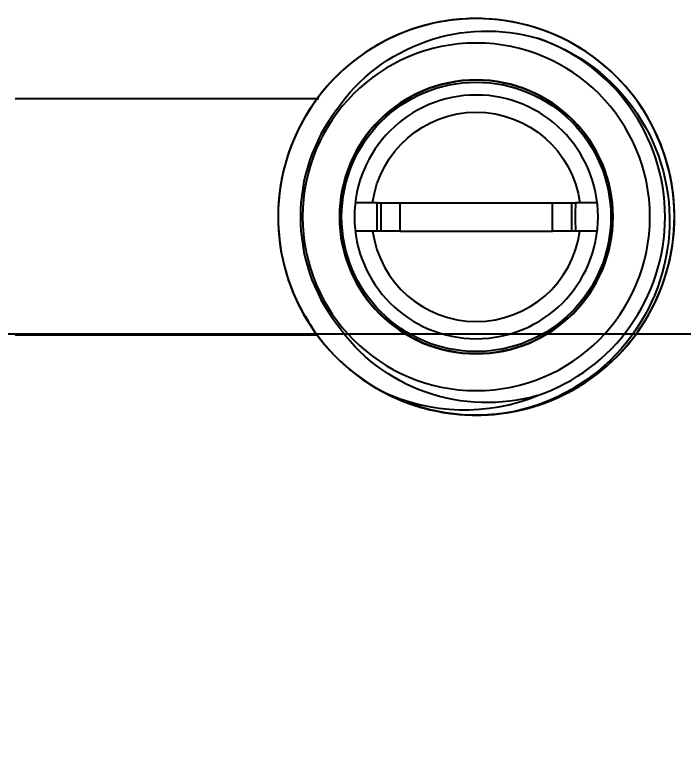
# Model space of a CAD drawing. Header units: millimetres. Extents: x 28 to 2974, y 8 to 3716.
# Drawn here: x 2052.81 to 2088.24, y 1326.09 to 1365.95 of the extents above; entities that cross this region are included whole.
import ezdxf

# ---------------------------------------------------------------- set-up
doc = ezdxf.new("R2010")
doc.units = ezdxf.units.MM
doc.layers.get('Defpoints').update_dxf_attribs({"linetype": 'CONTINUOUS'})
doc.layers.add('1LINE', color=7, linetype='CONTINUOUS')
doc.styles.add('Annotative', font='malgun.ttf')
doc.dimstyles.new('WOO', dxfattribs={"dimtxt": 20, "dimasz": 2, "dimexe": 1.25, "dimexo": 0.3, "dimgap": 1, "dimtad": 1, "dimdec": 1, "dimzin": 1, "dimdsep": 46, "dimtxsty": 'Annotative', "dimcen": 0, "dimclrd": 1, "dimclre": 1, "dimclrt": 2, "dimadec": 0, "dimazin": 0, "dimtfac": 1, "dimtdec": 1, "dimtofl": 0, "dimtmove": 0, "dimatfit": 3, "dimfxl": 0, "dimarcsym": 0})

# ---------------------------------------------------------------- blocks, each defined once
blk = doc.blocks.new('*D13')
at = {"layer": '1LINE', "color": 1, "lineweight": -2}
for p, q in [((1929.415715856053, 1349.070067660843), (2224.099432711, 1349.070067660843)), ((2222.849432711, 1347.070067660843), (2222.849432711001, 861.2895803098612)), ((1858.760778886457, 859.2895803098612), (2224.099432711001, 859.2895803098612))]:
    blk.add_line(p, q, dxfattribs=at)
at = {"layer": '1LINE', "color": 1}
for points in [[(2222.516099377667, 1347.070067660843), (2223.182766044334, 1347.070067660843), (2222.849432711, 1349.070067660843)], [(2222.516099377667, 861.2895803098612), (2223.182766044334, 861.2895803098612), (2222.849432711001, 859.2895803098612)]]:
    blk.add_solid(points, dxfattribs=at)
at = {"layer": 'Defpoints', "color": 0}
for p in [(1929.115715856053, 1349.070067660843), (1858.460778886457, 859.2895803098612), (2222.849432711001, 859.2895803098612)]:
    blk.add_point(p, dxfattribs=at)
at = {"layer": '1LINE', "color": 2, "insert": (2211.516552276218, 1104.179823985351), "char_height": 20, "attachment_point": 5, "rotation": 90, "style": 'Annotative'}
blk.add_mtext('490', dxfattribs=at)

msp = doc.modelspace()

# ---------------------------------------------------------------- linework, layer by layer
at = {"layer": '1LINE', "linetype": 'Continuous'}
for p, q in [((2068.910272618069, 1361.517905898337), (2052.810685451838, 1361.517905898337)), ((2071.99211496508, 1356.017905898344), (2070.835868013861, 1356.017905898344)), ((2071.99211496508, 1355.968905185065), (2071.99211496508, 1356.017905898344)), ((2071.99211496508, 1356.017905898344), (2072.200106809716, 1356.017905898344)), ((2072.200106809716, 1354.517905898329), (2072.200106809716, 1356.017905898344)), ((2072.200106809716, 1356.017905898344), (2073.19914298677, 1356.017905898344)), ((2073.19914298677, 1356.017905898344), (2081.28508694339, 1356.017905898344)), ((2073.19914298677, 1356.017905898344), (2073.19914298677, 1354.517905898329)), ((2081.28508694339, 1356.017905898344), (2082.284123120444, 1356.017905898344)), ((2081.28508694339, 1354.517905898329), (2081.28508694339, 1356.017905898344)), ((2082.284123120444, 1356.017905898344), (2082.49211496508, 1356.017905898344)), ((2082.284123120444, 1356.017905898344), (2082.284123120444, 1354.517905898329)), ((2083.648361916299, 1356.017905898344), (2082.49211496508, 1356.017905898344)), ((2082.49211496508, 1356.017905898344), (2082.49211496508, 1355.968905185065)), ((2071.99211496508, 1354.517905898329), (2070.835868013861, 1354.517905898329)), ((2071.99211496508, 1354.517905898329), (2071.99211496508, 1354.566906611609)), ((2072.200106809716, 1354.517905898329), (2071.99211496508, 1354.517905898329)), ((2073.19914298677, 1354.517905898329), (2072.200106809716, 1354.517905898329)), ((2073.19914298677, 1354.517905898329), (2081.28508694339, 1354.517905898329)), ((2082.284123120444, 1354.517905898329), (2081.28508694339, 1354.517905898329)), ((2082.49211496508, 1354.517905898329), (2082.284123120444, 1354.517905898329)), ((2082.49211496508, 1354.566906611609), (2082.49211496508, 1354.517905898329)), ((2083.648361916299, 1354.517905898329), (2082.49211496508, 1354.517905898329)), ((2052.810765466517, 1349.017905898337), (2068.851268885616, 1349.017905898337))]:
    msp.add_line(p, q, dxfattribs=at)
at = {"layer": '1LINE', "linetype": 'Continuous', "extrusion": (6.123031769111886e-17, -3.749275628560213e-33, -1)}
for radius in [9.2, 7.250000000000001]:
    msp.add_circle((-2077.24211496508, 1355.267905898337), radius, dxfattribs=at)
at = {"layer": '1LINE', "linetype": 'Continuous', "extrusion": (0, 0, -1)}
for radius in [7.23, 6.45]:
    msp.add_circle((-2077.24211496508, 1355.267905898337), radius, dxfattribs=at)
at = {"layer": '1LINE', "linetype": 'Continuous'}
msp.add_circle((2077.24211496508, 1355.267905898337), 7.130000000000001, dxfattribs=at)
for radius, start, end in [(10, 288.9638650381853, 71.02256460311726), (9.3155, 142.385472469491, 217.614527530509), (5.53985559378582, 187.7807438047228, 352.2192561952772)]:
    msp.add_arc((2077.24211496508, 1355.267905898337), radius, start, end, dxfattribs=at)
at = {"layer": '1LINE', "linetype": 'Continuous', "extrusion": (6.123031769111886e-17, -3.749275628560213e-33, -1)}
msp.add_arc((-2077.24211496508, 1355.267905898337), 5.53985559378582, 7.780743804722798, 172.2192561952772, dxfattribs=at)
at = {"layer": '1LINE', "linetype": 'Continuous', "extrusion": (0, 0, -1)}
msp.add_arc((-2077.24211496508, 1355.267905898337), 10.5, 259.3220866175101, 298.5519108201394, dxfattribs=at)
at = {"layer": '1LINE', "linetype": 'Continuous'}
for centre, major_axis, ratio, start_param, end_param in [((2071.769375697665, 1355.267905898337), (-3.136704335881194e-16, -5.12262692894815), 0.04389438387762154, 1.433521880799026, 1.708070772790772), ((2082.714854232495, 1355.267905898337), (3.1367043358812e-16, 5.12262692894816), 0.04389438387762146, 1.43352188079902, 1.708070772790768)]:
    msp.add_ellipse(centre, major_axis=major_axis, ratio=ratio, start_param=start_param, end_param=end_param, dxfattribs=at)
for points, knots in [([(2082.085093753522, 1345.957619354586), (2082.942534057393, 1346.403061587708), (2083.739362487659, 1346.963877577301), (2085.949560388749, 1349.043965944194), (2087.032638022188, 1350.937244697007), (2087.944615336856, 1355.012066173777), (2087.780321768296, 1357.161505671403), (2086.246565887437, 1361.060952274357), (2084.891430448743, 1362.755014735295), (2081.46272589102, 1365.104331545727), (2079.368820707228, 1365.757419893008), (2075.220243154069, 1365.778130231712), (2073.125219760606, 1365.149322442568), (2069.664098008299, 1362.828651764204), (2068.300551510139, 1361.159750352718), (2066.721800690867, 1357.264997700214), (2066.53897922468, 1355.113877580544), (2067.406825300319, 1351.043226429966), (2068.473889230678, 1349.130320104169), (2071.466091327317, 1346.257395765943), (2073.422040356101, 1345.268723213258), (2077.522629671895, 1344.567535068919), (2079.667545973344, 1344.838318104658), (2083.491981600724, 1346.573184272066), (2085.104396814518, 1348.002885639772), (2087.283487250843, 1351.557536933406), (2087.825853764039, 1353.674702280178), (2087.636494907829, 1357.819511341814), (2086.898241953304, 1359.885776293096), (2084.412354184724, 1363.214803716265), (2082.662288880966, 1364.501284124482), (2078.706303038021, 1365.874022625604), (2076.552171000809, 1365.95147362602), (2072.515222261869, 1364.873692042011), (2070.669590504987, 1363.715447536734), (2067.949552268602, 1360.578961917919), (2067.061624177487, 1358.571705613914), (2066.570259156075, 1354.449994638681), (2066.954918786293, 1352.303872655876), (2068.872193048088, 1348.592854933241), (2070.375485938822, 1347.050476861069), (2072.223589716729, 1346.044869287135)], [0, 0, 0, 0, 0.0237612577396563, 0.0237612577396563, 0.0751422441744111, 0.0751422441744111, 0.1265232306091659, 0.1265232306091659, 0.1779042170439203, 0.1779042170439203, 0.2292852034786755, 0.2292852034786755, 0.2806661899134307, 0.2806661899134307, 0.3320471763481858, 0.3320471763481858, 0.383428162782941, 0.383428162782941, 0.4348091492176961, 0.4348091492176961, 0.4861901356524513, 0.4861901356524513, 0.5375711220872061, 0.5375711220872061, 0.5889521085219612, 0.5889521085219612, 0.6403330949567164, 0.6403330949567164, 0.6917140813914716, 0.6917140813914716, 0.7430950678262264, 0.7430950678262264, 0.7944760542609812, 0.7944760542609812, 0.8458570406957356, 0.8458570406957356, 0.8972380271304904, 0.8972380271304904, 0.9486190135652453, 0.9486190135652453, 1, 1, 1, 1]), ([(2068.981986345258, 1348.785601124265), (2070.280775753874, 1347.130608349445), (2072.053200841548, 1345.905180704823), (2076.018661179488, 1344.633592866204), (2078.207452620082, 1344.608610238348), (2082.188174154172, 1345.776385511536), (2084.018977756587, 1346.982554330035), (2086.665038466831, 1350.190363915727), (2087.497526590474, 1352.189784743433), (2087.893103440347, 1356.365513273623), (2087.455267345782, 1358.476260895196), (2085.453111728398, 1362.136789030984), (2083.887067710607, 1363.658380149055), (2080.196044921513, 1365.555264789446), (2078.036092817411, 1365.941830327111), (2073.912889421655, 1365.440384496097), (2071.923902200198, 1364.559902538595), (2068.769268970911, 1361.812787053414), (2067.629912634244, 1359.982492628652), (2066.55711977569, 1355.940690774361), (2066.644631809073, 1353.766177363224), (2067.78315901982, 1350.506306068974), (2068.507414113084, 1349.291386619289), (2069.429328878924, 1348.25942204504)], [0, 0, 0, 0, 0.09378326798761251, 0.09378326798761251, 0.187566535975225, 0.187566535975225, 0.2813498039628375, 0.2813498039628375, 0.37513307195045, 0.37513307195045, 0.4689163399380626, 0.4689163399380626, 0.5626996079256751, 0.5626996079256751, 0.6564828759132876, 0.6564828759132876, 0.7502661439009001, 0.7502661439009001, 0.8440494118885126, 0.8440494118885126, 0.9378326798761252, 0.9378326798761252, 1, 1, 1, 1]), ([(2069.862982177389, 1360.953584358423), (2070.995399051204, 1362.63399442104), (2072.660688110861, 1363.875245377249), (2076.47254083152, 1365.229375088466), (2078.546685576253, 1365.280661982352), (2080.494072553434, 1364.724373095097)], [0, 0, 0, 0, 0.5, 0.5, 1, 1, 1, 1]), ([(2080.494072553434, 1364.724373095097), (2082.646844126721, 1364.027521952204), (2084.503480943677, 1362.626446712867), (2087.013736758263, 1358.871013203744), (2087.616859871933, 1356.618770799697), (2087.299480064431, 1352.120375536225), (2086.394585767439, 1349.965040818271), (2083.427390668444, 1346.584057992105), (2081.40154069753, 1345.41257977976), (2079.187637073988, 1344.949720799988)], [0, 0, 0, 0, 0.25, 0.25, 0.5, 0.5, 0.75, 0.75, 1, 1, 1, 1]), ([(2080.491832722201, 1345.810668748992), (2078.544695111191, 1345.255169010007), (2076.467350694385, 1345.310835608771), (2072.688161930584, 1346.648266446528), (2070.995803437969, 1347.901217300142), (2069.862982177375, 1349.582227438251)], [0, 0, 0, 0, 0.5, 0.5, 1, 1, 1, 1]), ([(2051.403118950667, 1337.461612826183), (2051.458896095861, 1336.797283493662), (2051.51434650477, 1336.132926647416), (2051.789964940032, 1332.811002424251), (2052.005231460827, 1330.153023108097), (2052.485666944246, 1324.072176695273), (2052.747397264708, 1320.649021673117), (2053.000446470698, 1317.225236088153)], [0, 0, 0, 0, 0.09852492347230966, 0.09852492347230966, 0.492626047967174, 0.492626047967174, 1, 1, 1, 1])]:
    msp.add_open_spline(points, degree=3, knots=knots, dxfattribs=at)
for points in [[(2068.172431437053, 1350.035414225905), (2068.411662712412, 1349.601531731142), (2068.681993992515, 1349.183564901151), (2068.981986345258, 1348.785601124265)], [(2072.223589716729, 1346.044869287135), (2074.806512493916, 1344.816877231088), (2077.845281336837, 1344.726682854099), (2080.491832722201, 1345.810668748974)]]:
    msp.add_open_spline(points, degree=3, dxfattribs=at)

# ---------------------------------------------------------------- dimensions: what is measured, and where the dimension line sits
at = {"layer": '1LINE'}
dim = msp.add_linear_dim(base=(2222.849432711001, 859.2895803098612), p1=(1929.115715856052, 1349.070067660842), p2=(1858.460778886456, 859.2895803098608), angle=90, dimstyle='WOO', override={"dimdec": 0}, dxfattribs=at)
dim.commit()
dim.dimension.update_dxf_attribs({"geometry": '*D13', "text_midpoint": (2222.849432711, 1104.179823985351), "dimtype": 160})

doc.saveas('drawing.dxf')
